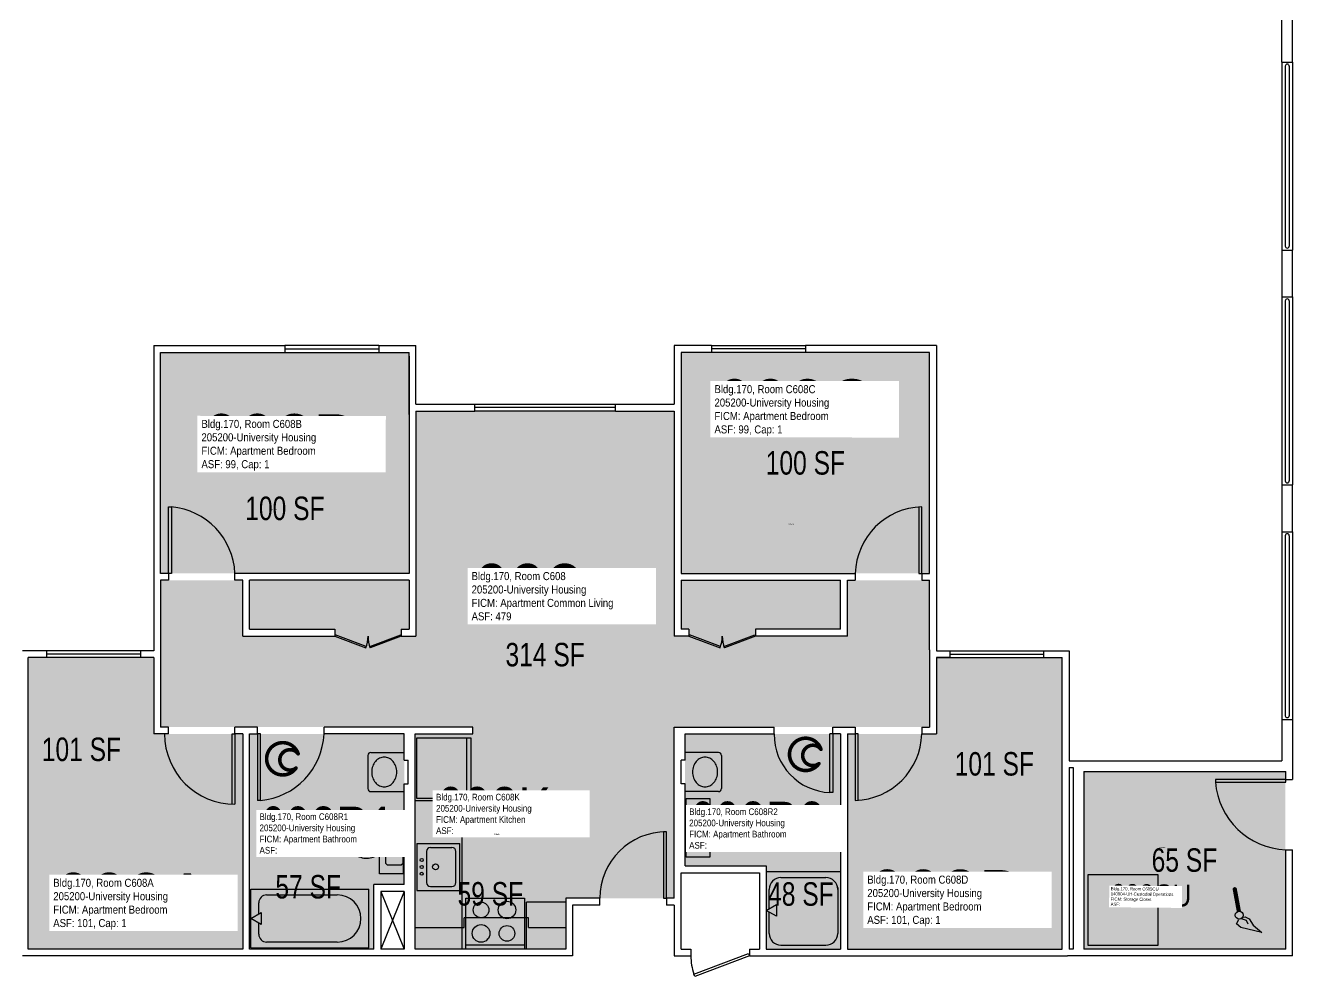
# Model space of a CAD drawing. Header units: inches. Extents: x -88 to 3171, y -86 to 1653.
# Drawn here: x 2012 to 2660, y 316 to 802 of the extents above; entities that cross this region are included whole.
import ezdxf
from ezdxf.enums import TextEntityAlignment as Align

# ---------------------------------------------------------------- set-up
doc = ezdxf.new("R2010")
doc.units = ezdxf.units.IN
doc.header["$LTSCALE"] = 10
doc.header["$MEASUREMENT"] = 0
doc.layers.get('0').update_dxf_attribs({"linetype": 'CONTINUOUS'})
for name, color, linetype in [('A-DOOR', 2, 'CONTINUOUS'), ('A-FLOR', 3, 'CONTINUOUS'), ('A-GLAZ', 1, 'CONTINUOUS'), ('A-IDEN-ICON', 4, 'CONTINUOUS'), ('A-IDEN-RNUM', 7, 'CONTINUOUS'), ('A-IDEN-SNUM', 4, 'CONTINUOUS'), ('A-IDEN-VNUM', 4, 'CONTINUOUS'), ('A-WALL', 5, 'CONTINUOUS'), ('AREA-TEXT', 3, 'CONTINUOUS'), ('Rooms-Category-Color', 7, 'CONTINUOUS'), ('Rooms-College-Color', 7, 'CONTINUOUS'), ('Rooms-Department-Color', 7, 'CONTINUOUS'), ('Rooms-Division-Color', 7, 'CONTINUOUS'), ('Rooms-Information', 7, 'CONTINUOUS')]:
    doc.layers.add(name, color=color, linetype=linetype)
doc.styles.add('CP_AREA', font='arial.ttf', dxfattribs={"height": 15})
doc.styles.add('CP_ROOMSNUMBER', font='arial.ttf', dxfattribs={"height": 1})
doc.styles.add('CP_ROOMVNUMBER', font='arial.ttf', dxfattribs={"width": 0.85, "height": 0.075})

# ---------------------------------------------------------------- blocks, each defined once
blk = doc.blocks.new('CPCUST')
at = {"color": 0, "linetype": 'ByBlock'}
for p, q in [((0.0262, -0.0408), (0.0446, -0.0406)), ((0.0297, -0.0341), (0.0376, -0.0302)), ((0.0376, -0.0302), (0.0533, -0.0324)), ((0.0446, -0.0406), (0.0543, -0.0505)), ((0.0533, -0.0324), (0.0745, -0.0479)), ((0.0171, -0.0639), (0.02, -0.0466)), ((0.0358, -0.0705), (0.0171, -0.0639)), ((0.1117, -0.0625), (0.0358, -0.0705)), ((0.0745, -0.0479), (0.1117, -0.0625))]:
    blk.add_line(p, q, dxfattribs=at)
at = {"color": 0, "linetype": 'ByBlock', "const_width": 0.0075}
blk.add_lwpolyline([(-0.0332, 0.0481, 1), (-0.0268, 0.0519, 1)], format="xyb", close=True, dxfattribs=at)
at = {"color": 0, "linetype": 'ByBlock', "const_width": 0.015}
blk.add_lwpolyline([(-0.03, 0.05), (0.01, -0.0193)], dxfattribs=at)
at = {"color": 0, "linetype": 'ByBlock'}
blk.add_circle((0.0158, -0.0313), 0.0141, dxfattribs=at)
blk = doc.blocks.new('CPBATH')
at = {"color": 0, "linetype": 'ByBlock', "const_width": 0.0127}
for points in [[(0.0571, 0.0168, 0.861492), (-0.0551, 0, 1)], [(-0.0551, 0, 0.726902), (0.0487, -0.0337, 1)], [(0.0571, 0.0168, 0.729002), (-0.0084, -0.0042, 1)], [(-0.0084, -0.0042, 0.609468), (0.0487, -0.0337, 1)]]:
    blk.add_lwpolyline(points, format="xyb", dxfattribs=at)
at = {"color": 0, "linetype": 'ByBlock', "const_width": 0.00637}
for points in [[(0.0544, 0.0152, 1), (0.0599, 0.0184, 1)], [(0.0459, -0.0353, 1), (0.0515, -0.0321, 1)]]:
    blk.add_lwpolyline(points, format="xyb", close=True, dxfattribs=at)

msp = doc.modelspace()

# ---------------------------------------------------------------- hatches: boundary and pattern name
at = {"layer": 'Rooms-Category-Color', "true_color": 0x728ef3}
for points in [[(2208.2, 521.77), (2081.2, 521.77), (2081.2, 634.77), (2208.2, 634.77)], [(2347.2, 521.77), (2474.2, 521.77), (2474.2, 634.77), (2347.2, 634.77)], [(2474.2, 518.27), (2474.2, 443.27), (2343.7, 443.27), (2343.7, 355.77), (2288.2, 355.77), (2288.2, 439.77), (2240.68, 439.77), (2240.68, 443.27), (2081.2, 443.27), (2081.2, 518.27), (2123.2, 518.27), (2123.2, 489.77), (2170.2, 489.77), (2170.2, 493.27), (2126.7, 493.27), (2126.7, 518.27), (2208.2, 518.27), (2208.2, 493.27), (2204.2, 493.27), (2204.2, 489.77), (2211.7, 489.77), (2211.7, 604.77), (2343.7, 604.77), (2343.7, 489.77), (2351.2, 489.77), (2351.2, 493.27), (2347.2, 493.27), (2347.2, 518.27), (2428.7, 518.27), (2428.7, 493.27), (2385.2, 493.27), (2385.2, 489.77), (2432.2, 489.77), (2432.2, 518.27)], [(2123.2, 329.77), (2013.45, 329.77), (2013.45, 478.77), (2077.7, 478.77), (2077.7, 439.77), (2123.2, 439.77)], [(2477.7, 478.77), (2541.95, 478.77), (2541.95, 329.77), (2432.2, 329.77), (2432.2, 439.77), (2477.7, 439.77)], [(2126.7, 439.77), (2205.7, 439.77), (2205.7, 362.77), (2190.2, 362.77), (2190.2, 329.77), (2126.7, 329.77), (2126.7, 439.77)], [(2211.2, 439.77), (2288.2, 439.77), (2288.2, 329.77), (2211.2, 329.77)], [(2428.7, 439.77), (2349.2, 439.77), (2349.2, 372.27), (2390.7, 372.27), (2390.7, 329.77), (2428.7, 329.77)], [(2552.76, 329.9), (2552.76, 420.65), (2656.01, 420.65), (2656.01, 329.9)]]:
    msp.add_hatch(color=171, dxfattribs=at).paths.add_polyline_path(points)
at = {"layer": 'Rooms-College-Color', "true_color": 0xadadad}
for points in [[(2208.2, 521.77), (2081.2, 521.77), (2081.2, 634.77), (2208.2, 634.77)], [(2347.2, 521.77), (2474.2, 521.77), (2474.2, 634.77), (2347.2, 634.77)], [(2474.2, 518.27), (2474.2, 443.27), (2343.7, 443.27), (2343.7, 355.77), (2288.2, 355.77), (2288.2, 439.77), (2240.68, 439.77), (2240.68, 443.27), (2081.2, 443.27), (2081.2, 518.27), (2123.2, 518.27), (2123.2, 489.77), (2170.2, 489.77), (2170.2, 493.27), (2126.7, 493.27), (2126.7, 518.27), (2208.2, 518.27), (2208.2, 493.27), (2204.2, 493.27), (2204.2, 489.77), (2211.7, 489.77), (2211.7, 604.77), (2343.7, 604.77), (2343.7, 489.77), (2351.2, 489.77), (2351.2, 493.27), (2347.2, 493.27), (2347.2, 518.27), (2428.7, 518.27), (2428.7, 493.27), (2385.2, 493.27), (2385.2, 489.77), (2432.2, 489.77), (2432.2, 518.27)], [(2123.2, 329.77), (2013.45, 329.77), (2013.45, 478.77), (2077.7, 478.77), (2077.7, 439.77), (2123.2, 439.77)], [(2477.7, 478.77), (2541.95, 478.77), (2541.95, 329.77), (2432.2, 329.77), (2432.2, 439.77), (2477.7, 439.77)], [(2126.7, 439.77), (2205.7, 439.77), (2205.7, 362.77), (2190.2, 362.77), (2190.2, 329.77), (2126.7, 329.77), (2126.7, 439.77)], [(2211.2, 439.77), (2288.2, 439.77), (2288.2, 329.77), (2211.2, 329.77)], [(2428.7, 439.77), (2349.2, 439.77), (2349.2, 372.27), (2390.7, 372.27), (2390.7, 329.77), (2428.7, 329.77)], [(2552.76, 329.9), (2552.76, 420.65), (2656.01, 420.65), (2656.01, 329.9)]]:
    msp.add_hatch(color=253, dxfattribs=at).paths.add_polyline_path(points)
at = {"layer": 'Rooms-Department-Color', "true_color": 0x604aed}
for points in [[(2208.2, 521.77), (2081.2, 521.77), (2081.2, 634.77), (2208.2, 634.77)], [(2347.2, 521.77), (2474.2, 521.77), (2474.2, 634.77), (2347.2, 634.77)], [(2474.2, 518.27), (2474.2, 443.27), (2343.7, 443.27), (2343.7, 355.77), (2288.2, 355.77), (2288.2, 439.77), (2240.68, 439.77), (2240.68, 443.27), (2081.2, 443.27), (2081.2, 518.27), (2123.2, 518.27), (2123.2, 489.77), (2170.2, 489.77), (2170.2, 493.27), (2126.7, 493.27), (2126.7, 518.27), (2208.2, 518.27), (2208.2, 493.27), (2204.2, 493.27), (2204.2, 489.77), (2211.7, 489.77), (2211.7, 604.77), (2343.7, 604.77), (2343.7, 489.77), (2351.2, 489.77), (2351.2, 493.27), (2347.2, 493.27), (2347.2, 518.27), (2428.7, 518.27), (2428.7, 493.27), (2385.2, 493.27), (2385.2, 489.77), (2432.2, 489.77), (2432.2, 518.27)], [(2123.2, 329.77), (2013.45, 329.77), (2013.45, 478.77), (2077.7, 478.77), (2077.7, 439.77), (2123.2, 439.77)], [(2477.7, 478.77), (2541.95, 478.77), (2541.95, 329.77), (2432.2, 329.77), (2432.2, 439.77), (2477.7, 439.77)], [(2126.7, 439.77), (2205.7, 439.77), (2205.7, 362.77), (2190.2, 362.77), (2190.2, 329.77), (2126.7, 329.77), (2126.7, 439.77)], [(2211.2, 439.77), (2288.2, 439.77), (2288.2, 329.77), (2211.2, 329.77)], [(2428.7, 439.77), (2349.2, 439.77), (2349.2, 372.27), (2390.7, 372.27), (2390.7, 329.77), (2428.7, 329.77)], [(2552.76, 329.9), (2552.76, 420.65), (2656.01, 420.65), (2656.01, 329.9)]]:
    msp.add_hatch(color=173, dxfattribs=at).paths.add_polyline_path(points)
at = {"layer": 'Rooms-Division-Color', "true_color": 0x604aed}
for points in [[(2208.2, 521.77), (2081.2, 521.77), (2081.2, 634.77), (2208.2, 634.77)], [(2347.2, 521.77), (2474.2, 521.77), (2474.2, 634.77), (2347.2, 634.77)], [(2474.2, 518.27), (2474.2, 443.27), (2343.7, 443.27), (2343.7, 355.77), (2288.2, 355.77), (2288.2, 439.77), (2240.68, 439.77), (2240.68, 443.27), (2081.2, 443.27), (2081.2, 518.27), (2123.2, 518.27), (2123.2, 489.77), (2170.2, 489.77), (2170.2, 493.27), (2126.7, 493.27), (2126.7, 518.27), (2208.2, 518.27), (2208.2, 493.27), (2204.2, 493.27), (2204.2, 489.77), (2211.7, 489.77), (2211.7, 604.77), (2343.7, 604.77), (2343.7, 489.77), (2351.2, 489.77), (2351.2, 493.27), (2347.2, 493.27), (2347.2, 518.27), (2428.7, 518.27), (2428.7, 493.27), (2385.2, 493.27), (2385.2, 489.77), (2432.2, 489.77), (2432.2, 518.27)], [(2123.2, 329.77), (2013.45, 329.77), (2013.45, 478.77), (2077.7, 478.77), (2077.7, 439.77), (2123.2, 439.77)], [(2477.7, 478.77), (2541.95, 478.77), (2541.95, 329.77), (2432.2, 329.77), (2432.2, 439.77), (2477.7, 439.77)], [(2126.7, 439.77), (2205.7, 439.77), (2205.7, 362.77), (2190.2, 362.77), (2190.2, 329.77), (2126.7, 329.77), (2126.7, 439.77)], [(2211.2, 439.77), (2288.2, 439.77), (2288.2, 329.77), (2211.2, 329.77)], [(2428.7, 439.77), (2349.2, 439.77), (2349.2, 372.27), (2390.7, 372.27), (2390.7, 329.77), (2428.7, 329.77)], [(2552.76, 329.9), (2552.76, 420.65), (2656.01, 420.65), (2656.01, 329.9)]]:
    msp.add_hatch(color=173, dxfattribs=at).paths.add_polyline_path(points)

# ---------------------------------------------------------------- linework, layer by layer
for p, q in [((2212.2, 437.77, 0.01), (2239.7, 437.77, 0.01)), ((2212.2, 406.77, 0.01), (2212.2, 437.77, 0.01)), ((2237.45, 437.77, 0.01), (2237.45, 406.77, 0.01)), ((2239.7, 437.77, 0.01), (2239.7, 406.77, 0.01)), ((2187.08, 428.77, 0.01), (2187.08, 411.77, 0.01)), ((2188.58, 430.27, 0.01), (2205.71, 430.27, 0.01)), ((2366.32, 430.27, 0.01), (2349.2, 430.27, 0.01)), ((2367.82, 428.77, 0.01), (2367.82, 411.77, 0.01)), ((2188.58, 410.27, 0.01), (2205.71, 410.27, 0.01)), ((2366.32, 410.27, 0.01), (2349.2, 410.27, 0.01)), ((2211.2, 405.77, 0.01), (2235.2, 405.77, 0.01)), ((2239.7, 406.77, 0.01), (2212.2, 406.77, 0.01)), ((2235.2, 405.77, 0.01), (2235.2, 329.77, 0.01)), ((2349.82, 406.69, 0.01), (2361.82, 406.69, 0.01)), ((2349.82, 376.69, 0.01), (2349.82, 406.69, 0.01)), ((2349.94, 401.39, 0.01), (2350.7, 402.15, 0.01)), ((2350.99, 402.27, 0.01), (2357.82, 402.27, 0.01)), ((2357.82, 402.27, 0.01), (2358.7, 401.39, 0.01)), ((2361.82, 406.69, 0.01), (2361.82, 376.69, 0.01)), ((2193.07, 398.19, 0.01), (2205.07, 398.19, 0.01)), ((2193.07, 368.19, 0.01), (2193.07, 398.19, 0.01)), ((2205.07, 398.19, 0.01), (2205.07, 368.19, 0.01)), ((2349.82, 382.27, 0.01), (2349.82, 401.1, 0.01)), ((2358.8, 397.72, 0.01), (2357.84, 394.33, 0.01)), ((2358.82, 401.1, 0.01), (2358.82, 397.83, 0.01)), ((2196.07, 392.6, 0.01), (2196.07, 389.27, 0.01)), ((2196.07, 389.27, 0.01), (2197.05, 385.83, 0.01)), ((2197.07, 393.77, 0.01), (2196.19, 392.89, 0.01)), ((2204.07, 393.77, 0.01), (2197.07, 393.77, 0.01)), ((2204.95, 392.89, 0.01), (2204.07, 393.77, 0.01)), ((2205.07, 373.77, 0.01), (2205.07, 392.6, 0.01)), ((2357.82, 394.21, 0.01), (2357.82, 389.33, 0.01)), ((2357.84, 389.22, 0.01), (2358.8, 385.83, 0.01)), ((2197.07, 385.71, 0.01), (2197.07, 380.83, 0.01)), ((2212.1, 383.73, 0.01), (2212.1, 359.73, 0.01)), ((2212.1, 383.73, 0.01), (2234.1, 383.73, 0.01)), ((2234.1, 359.73, 0.01), (2234.1, 383.73, 0.01)), ((2350.7, 381.39, 0.01), (2349.82, 382.27, 0.01)), ((2358.82, 382.27, 0.01), (2357.94, 381.39, 0.01)), ((2358.82, 385.71, 0.01), (2358.82, 382.27, 0.01)), ((2197.05, 380.72, 0.01), (2196.07, 377.27, 0.01)), ((2196.07, 377.27, 0.01), (2196.07, 373.77, 0.01)), ((2217.1, 379.73, 0.01), (2217.1, 363.73, 0.01)), ((2219.1, 381.73, 0.01), (2230.1, 381.73, 0.01)), ((2232.1, 363.73, 0.01), (2232.1, 379.73, 0.01)), ((2361.82, 376.69, 0.01), (2349.82, 376.69, 0.01)), ((2357.65, 381.27, 0.01), (2350.99, 381.27, 0.01)), ((2196.07, 373.77, 0.01), (2196.95, 372.89, 0.01)), ((2197.24, 372.77, 0.01), (2203.9, 372.77, 0.01)), ((2204.19, 372.89, 0.01), (2205.07, 373.77, 0.01)), ((2428.7, 369.27, 0.01), (2390.7, 369.27, 0.01)), ((2205.07, 368.19, 0.01), (2193.07, 368.19, 0.01)), ((2398.2, 366.3, 0.01), (2421.2, 366.3, 0.01)), ((2590.95, 367.77, 0), (2554.95, 367.77, 0)), ((2554.95, 367.77, 0), (2554.95, 331.77, 0)), ((2590.95, 331.77, 0), (2590.95, 367.77, 0)), ((2127.32, 360.4, 0.01), (2187.57, 360.4, 0.01)), ((2127.32, 330.4, 0.01), (2127.32, 360.4, 0.01)), ((2135.35, 357.45, 0.01), (2171.5, 357.45, 0.01)), ((2187.57, 330.4, 0.01), (2187.57, 360.4, 0.01)), ((2212.1, 359.73, 0.01), (2234.1, 359.73, 0.01)), ((2219.1, 361.73, 0.01), (2230.1, 361.73, 0.01)), ((2392.2, 350.42, 0.01), (2392.2, 360.3, 0.01)), ((2427.2, 361.3, 0.01), (2427.2, 337.8, 0.01)), ((2131.34, 347.72, 0.01), (2131.34, 353.43, 0.01)), ((2237.2, 355.77, 0.01), (2267.2, 355.77, 0.01)), ((2237.2, 329.77, 0.01), (2237.2, 355.77, 0.01)), ((2267.2, 355.77, 0.01), (2267.2, 329.77, 0.01)), ((2268.2, 329.77, 0.01), (2268.2, 353.77, 0.01)), ((2288.2, 353.77, 0.01), (2268.2, 353.77, 0.01)), ((2390.7, 349.55, 0.01), (2395.89, 352.55, 0.01)), ((2395.89, 352.55, 0.01), (2395.89, 346.55, 0.01)), ((2127.32, 345.4, 0.01), (2132.52, 348.4, 0.01)), ((2132.52, 342.4, 0.01), (2127.32, 345.4, 0.01)), ((2132.52, 348.4, 0.01), (2132.52, 342.4, 0.01)), ((2236.26, 340.84, 0.01), (2236.26, 345.77, 0.01)), ((2269.2, 345.77, 0.01), (2236.26, 345.77, 0.01)), ((2269.2, 340.84, 0.01), (2269.2, 345.77, 0.01)), ((2395.89, 346.55, 0.01), (2390.7, 349.55, 0.01)), ((2392.2, 337.8, 0.01), (2392.2, 348.69, 0.01)), ((2131.34, 337.36, 0.01), (2131.34, 343.08, 0.01)), ((2211.2, 340.84, 0.01), (2236.26, 340.84, 0.01)), ((2269.2, 340.84, 0.01), (2288.2, 340.84, 0.01)), ((2127.32, 330.4, 0.01), (2187.57, 330.4, 0.01)), ((2171.5, 333.35, 0.01), (2135.35, 333.35, 0.01)), ((2267.2, 331.85, 0.01), (2237.2, 331.85, 0.01)), ((2398.2, 331.8, 0.01), (2421.2, 331.8, 0.01)), ((2554.95, 331.77, 0), (2590.95, 331.77, 0))]:
    msp.add_line(p, q)
for centre, radius in [((2214.6, 375.27, 0.01), 0.791), ((2214.6, 371.77, 0.01), 0.791), ((2221.72, 371.77, 0.01), 1.5), ((2214.6, 368.27, 0.01), 0.791), ((2244.97, 349.77, 0.01), 4), ((2258.2, 349.77, 0.01), 4.5), ((2244.97, 337.78, 0.01), 4.5), ((2258.2, 337.78, 0.01), 4)]:
    msp.add_circle(centre, radius)
for centre, radius, start, end in [((2188.58, 428.77, 0.01), 1.5, 90, 180), ((2195.48, 422.45, 0.01), 5.42, 90, 116.19159), ((2195.48, 422.45, 0.01), 5.42, 63.80841, 90), ((2359.42, 422.45, 0.01), 5.42, 90, 116.19159), ((2359.42, 422.45, 0.01), 5.42, 63.80841, 90), ((2366.32, 428.77, 0.01), 1.5, 360, 90), ((2198.08, 420.27, 0.01), 9, 160.77064, 180), ((2196.81, 420.72, 0.01), 7.65, 139.89909, 160.77064), ((2196, 421.4, 0.01), 6.59, 116.19159, 139.89909), ((2194.96, 421.4, 0.01), 6.59, 40.10091, 63.80841), ((2194.15, 420.72, 0.01), 7.65, 19.22936, 40.10091), ((2192.88, 420.27, 0.01), 9, 360, 19.22936), ((2362.02, 420.27, 0.01), 9, 160.77064, 180), ((2360.75, 420.72, 0.01), 7.65, 139.89909, 160.77064), ((2359.94, 421.4, 0.01), 6.59, 116.19159, 139.89909), ((2358.9, 421.4, 0.01), 6.59, 40.10091, 63.80841), ((2358.09, 420.72, 0.01), 7.65, 19.22936, 40.10091), ((2356.82, 420.27, 0.01), 9, 360, 19.22936), ((2198.08, 420.27, 0.01), 9, 180, 199.22936), ((2196.81, 419.83, 0.01), 7.65, 199.22936, 220.10091), ((2196, 419.15, 0.01), 6.59, 220.10091, 243.80841), ((2194.96, 419.15, 0.01), 6.59, 296.19159, 319.89909), ((2194.15, 419.83, 0.01), 7.65, 319.89909, 340.77064), ((2192.88, 420.27, 0.01), 9, 340.77064, 360), ((2362.02, 420.27, 0.01), 9, 180, 199.22936), ((2360.75, 419.83, 0.01), 7.65, 199.22936, 220.10091), ((2359.94, 419.15, 0.01), 6.59, 220.10091, 243.80841), ((2358.9, 419.15, 0.01), 6.59, 296.19159, 319.89909), ((2358.09, 419.83, 0.01), 7.65, 319.89909, 340.77064), ((2356.82, 420.27, 0.01), 9, 340.77064, 360), ((2188.58, 411.77, 0.01), 1.5, 180, 270), ((2195.48, 418.09, 0.01), 5.42, 243.80841, 270), ((2195.48, 418.09, 0.01), 5.42, 270, 296.19159), ((2359.42, 418.09, 0.01), 5.42, 243.80841, 270), ((2359.42, 418.09, 0.01), 5.42, 270, 296.19159), ((2366.32, 411.77, 0.01), 1.5, 270, 360), ((2350.99, 401.85, 0.01), 0.418, 90, 135), ((2350.24, 401.1, 0.01), 0.418, 135, 180), ((2358.4, 401.1, 0.01), 0.418, 360, 45), ((2366.93, 391.12, 0.01), 7.26, 129.47246, 153.29881), ((2367.77, 390.09, 0.01), 8.59, 108.83538, 129.47246), ((2368.32, 388.48, 0.01), 10.29, 90, 108.83538), ((2368.32, 388.48, 0.01), 10.29, 71.16462, 90), ((2368.87, 390.09, 0.01), 8.59, 50.52754, 71.16462), ((2369.71, 391.12, 0.01), 7.26, 26.70119, 50.52754), ((2186.02, 381.59, 0.01), 8.59, 108.83538, 129.47246), ((2186.57, 379.98, 0.01), 10.29, 90, 108.83538), ((2186.57, 379.98, 0.01), 10.29, 71.16462, 90), ((2187.12, 381.59, 0.01), 8.59, 50.52754, 71.16462), ((2196.49, 392.6, 0.01), 0.418, 135, 180), ((2204.65, 392.6, 0.01), 0.418, 360, 45), ((2358.24, 394.21, 0.01), 0.418, 164.0546, 180), ((2358.24, 389.33, 0.01), 0.418, 180, 195.9454), ((2365.62, 391.77, 0.01), 5.8, 153.29881, 180), ((2365.62, 391.77, 0.01), 5.8, 180, 206.70119), ((2366.93, 392.43, 0.01), 7.26, 206.70119, 230.52754), ((2369.71, 392.43, 0.01), 7.26, 309.47246, 333.29881), ((2371.02, 391.77, 0.01), 5.8, 360, 26.70119), ((2371.02, 391.77, 0.01), 5.8, 333.29881, 360), ((2183.87, 383.27, 0.01), 5.8, 153.29881, 180), ((2183.87, 383.27, 0.01), 5.8, 180, 206.70119), ((2185.18, 382.62, 0.01), 7.26, 129.47246, 153.29881), ((2187.96, 382.62, 0.01), 7.26, 26.70119, 50.52754), ((2189.27, 383.27, 0.01), 5.8, 360, 26.70119), ((2189.27, 383.27, 0.01), 5.8, 333.29881, 360), ((2196.65, 385.71, 0.01), 0.418, 360, 15.9454), ((2358.4, 385.71, 0.01), 0.418, 360, 15.9454), ((2367.77, 393.45, 0.01), 8.59, 230.52754, 251.16462), ((2368.32, 395.06, 0.01), 10.29, 251.16462, 270), ((2368.84, 392.63, 0.01), 7.87, 266.22456, 288.83538), ((2368.34, 394.1, 0.01), 9.43, 288.83538, 309.47246), ((2185.18, 383.93, 0.01), 7.26, 206.70119, 230.52754), ((2186.55, 385.6, 0.01), 9.43, 230.52754, 251.16462), ((2186.05, 384.13, 0.01), 7.87, 251.16462, 273.77544), ((2186.57, 386.56, 0.01), 10.29, 270, 288.83538), ((2187.12, 384.95, 0.01), 8.59, 288.83538, 309.47246), ((2187.96, 383.93, 0.01), 7.26, 309.47246, 333.29881), ((2196.65, 380.83, 0.01), 0.418, 344.0546, 360), ((2219.1, 379.73, 0.01), 2, 90, 180), ((2230.1, 379.73, 0.01), 2, 360, 90), ((2350.99, 381.69, 0.01), 0.418, 225, 270), ((2357.65, 381.69, 0.01), 0.418, 270, 315), ((2197.24, 373.19, 0.01), 0.418, 225, 270), ((2203.9, 373.19, 0.01), 0.418, 270, 315), ((2219.1, 363.73, 0.01), 2, 180, 270), ((2230.1, 363.73, 0.01), 2, 270, 360), ((2398.2, 360.3, 0.01), 6, 90, 180), ((2421.2, 360.3, 0.01), 6, 360, 90), ((2135.35, 353.43, 0.01), 4.02, 90, 180), ((2171.5, 345.4, 0.01), 12.05, 270, 90), ((2135.35, 337.36, 0.01), 4.02, 180, 270), ((2398.2, 337.8, 0.01), 6, 180, 270), ((2421.2, 337.8, 0.01), 6, 270, 360)]:
    msp.add_arc(centre, radius, start, end)
at = {"layer": 'A-DOOR'}
for p, q in [((2085.2, 555.77, 0.01), (2086.7, 555.77, 0.01)), ((2085.2, 521.77, 0.01), (2085.2, 555.77, 0.01)), ((2086.7, 555.77, 0.01), (2086.7, 521.77, 0.01)), ((2468.7, 555.77, 0.01), (2468.7, 521.77, 0.01)), ((2470.2, 521.77, 0.01), (2470.2, 555.77, 0.01)), ((2086.7, 521.77, 0.01), (2085.2, 521.77, 0.01)), ((2468.7, 521.77, 0.01), (2470.2, 521.77, 0.01)), ((2170.45, 490.43, 0.01), (2170.2, 489.77, 0.01)), ((2170.2, 489.77, 0.01), (2186.07, 483.69, 0.01)), ((2186.32, 484.35, 0.01), (2170.45, 490.43, 0.01)), ((2188.07, 484.35, 0.01), (2203.94, 490.43, 0.01)), ((2204.2, 489.77, 0.01), (2188.32, 483.69, 0.01)), ((2203.94, 490.43, 0.01), (2204.2, 489.77, 0.01)), ((2351.45, 490.43, 0.01), (2351.2, 489.77, 0.01)), ((2351.2, 489.77, 0.01), (2367.07, 483.69, 0.01)), ((2367.32, 484.35, 0.01), (2351.45, 490.43, 0.01)), ((2369.07, 484.35, 0.01), (2384.94, 490.43, 0.01)), ((2385.2, 489.77, 0.01), (2369.32, 483.69, 0.01)), ((2384.94, 490.43, 0.01), (2385.2, 489.77, 0.01)), ((2186.07, 483.69, 0.01), (2186.32, 484.35, 0.01)), ((2188.32, 483.69, 0.01), (2188.07, 484.35, 0.01)), ((2367.07, 483.69, 0.01), (2367.32, 484.35, 0.01)), ((2369.32, 483.69, 0.01), (2369.07, 484.35, 0.01)), ((2117.7, 403.77, 0.01), (2117.7, 439.77, 0.01)), ((2117.7, 439.77, 0.01), (2119.2, 439.77, 0.01)), ((2119.2, 439.77, 0.01), (2119.2, 403.77, 0.01)), ((2132.2, 439.77, 0.01), (2130.7, 439.77, 0.01)), ((2130.7, 439.77, 0.01), (2130.7, 405.77, 0.01)), ((2132.2, 405.77, 0.01), (2132.2, 439.77, 0.01)), ((2424.7, 439.77, 0.01), (2423.2, 439.77, 0.01)), ((2423.2, 409.77, 0.01), (2423.2, 439.77, 0.01)), ((2424.7, 439.77, 0.01), (2424.7, 409.77, 0.01)), ((2437.7, 439.77, 0.01), (2436.2, 439.77, 0.01)), ((2436.2, 439.77, 0.01), (2436.2, 405.77, 0.01)), ((2437.7, 405.77, 0.01), (2437.7, 439.77, 0.01)), ((2620.2, 416.52, 0.08), (2620.2, 415.11, 0.08)), ((2656.2, 416.52, 0.08), (2620.2, 416.52, 0.08)), ((2620.2, 415.11, 0.08), (2656.2, 415.11, 0.08)), ((2656.2, 415.11, 0.08), (2656.2, 416.52, 0.08)), ((2424.7, 409.77, 0.01), (2423.2, 409.77, 0.01)), ((2132.2, 405.77, 0.01), (2130.7, 405.77, 0.01)), ((2338.2, 389.77, 0.01), (2338.2, 355.77, 0.01)), ((2339.7, 389.77, 0.01), (2338.2, 389.77, 0.01)), ((2339.7, 355.77, 0.01), (2339.7, 389.77, 0.01)), ((2338.2, 355.77, 0.01), (2339.7, 355.77, 0.01)), ((2353.63, 317, 0.01), (2381.7, 327.59, 0.01)), ((2382.2, 326.27, 0.01), (2354.13, 315.68, 0.01)), ((2381.7, 327.59, 0.01), (2382.2, 326.27, 0.01)), ((2354.13, 315.68, 0.01), (2353.63, 317, 0.01))]:
    msp.add_line(p, q, dxfattribs=at)
for centre, radius, start, end in [((2083.56, 520.24, 0.01), 35.67, 2.4645, 84.95117), ((2471.16, 520.81, 0.01), 34.97, 91.57576, 178.42424), ((2170.2, 489.77, 0.01), 17, 339.02254, 360), ((2204.2, 489.77, 0.01), 17, 180, 200.97746), ((2351.2, 489.77, 0.01), 17, 339.02254, 360), ((2385.2, 489.77, 0.01), 17, 180, 200.97746), ((2119.2, 439.77, 0.01), 36, 180, 270), ((2129.09, 441.27, 0.01), 35.64, 274.99827, 357.58607), ((2424.47, 439.52, 0.01), 29.77, 179.51034, 267.55206), ((2435.23, 440.73, 0.01), 34.97, 271.57576, 358.42424), ((2657.67, 418.09, 0.08), 37.6, 184.55194, 267.74769), ((2339.7, 355.77, 0.01), 34, 90, 180), ((2379.39, 325.9, 0.01), 27.2, 179.22408, 199.05218)]:
    msp.add_arc(centre, radius, start, end, dxfattribs=at)
at = {"layer": 'A-FLOR'}
for p, q in [((2655.95, 781.06, 0.04), (2655.95, 689.06, 0.04)), ((2657.95, 781.06, 0.04), (2657.95, 689.06, 0.04)), ((2655.95, 661.06, 0.04), (2655.95, 569.06, 0.04)), ((2657.95, 661.06, 0.04), (2657.95, 569.06, 0.04)), ((2655.95, 541.06, 0.04), (2655.95, 449.06, 0.04)), ((2657.95, 541.06, 0.04), (2657.95, 449.06, 0.04)), ((2205.7, 359.27, 0.01), (2193.7, 329.77, 0.01)), ((2193.7, 359.27, 0.01), (2205.7, 329.77, 0.01))]:
    msp.add_line(p, q, dxfattribs=at)
for centre, start, end in [((2656.95, 781.06, 0.04), 0, 180), ((2656.95, 689.06, 0.04), 180, 0), ((2656.95, 661.06, 0.04), 0, 180), ((2656.95, 569.06, 0.04), 180, 0), ((2656.95, 541.06, 0.04), 0, 180), ((2656.95, 449.06, 0.04), 180, 0)]:
    msp.add_arc(centre, 1, start, end, dxfattribs=at)
at = {"layer": 'A-GLAZ'}
for p, q in [((2192.7, 638.27, 0.01), (2144.7, 638.27, 0.01)), ((2144.7, 636.52, 0.01), (2192.7, 636.52, 0.01)), ((2144.7, 634.77, 0.01), (2192.7, 634.77, 0.01)), ((2362.7, 638.27, 0.01), (2410.7, 638.27, 0.01)), ((2410.7, 636.52, 0.01), (2362.7, 636.52, 0.01)), ((2410.7, 634.77, 0.01), (2362.7, 634.77, 0.01)), ((2241.7, 608.27, 0.01), (2313.7, 608.27, 0.01)), ((2313.7, 606.52, 0.01), (2241.7, 606.52, 0.01)), ((2313.7, 604.77, 0.01), (2241.7, 604.77, 0.01)), ((2070.95, 482.27, 0.01), (2022.95, 482.27, 0.01)), ((2070.95, 480.52, 0.01), (2022.95, 480.52, 0.01)), ((2484.45, 482.27, 0.01), (2532.45, 482.27, 0.01)), ((2484.45, 480.52, 0.01), (2532.45, 480.52, 0.01)), ((2070.95, 478.77, 0.01), (2022.95, 478.77, 0.01)), ((2484.45, 478.77, 0.01), (2532.45, 478.77, 0.01))]:
    msp.add_line(p, q, dxfattribs=at)
at = {"layer": 'A-WALL'}
for p, q in [((2654.2, 783.06, 0.04), (2654.2, 807.06, 0.04)), ((2659.7, 783.06, 0.04), (2659.7, 807.06, 0.04)), ((2654.2, 783.06, 0.04), (2659.7, 783.06, 0.04)), ((2654.2, 783.06, 0.04), (2654.2, 687.06, 0.04)), ((2659.7, 783.06, 0.04), (2659.7, 687.06, 0.04)), ((2654.2, 687.06, 0.04), (2654.2, 663.06, 0.04)), ((2654.2, 687.06, 0.04), (2659.7, 687.06, 0.04)), ((2659.7, 663.06, 0.04), (2659.7, 687.06, 0.04)), ((2654.2, 663.06, 0.04), (2659.7, 663.06, 0.04)), ((2654.2, 663.06, 0.04), (2654.2, 567.06, 0.04)), ((2659.7, 663.06, 0.04), (2659.7, 567.06, 0.04)), ((2077.7, 638.27, 0.01), (2077.7, 482.27, 0.01)), ((2077.7, 638.27, 0.01), (2144.7, 638.27, 0.01)), ((2081.2, 634.77, 0.01), (2144.7, 634.77, 0.01)), ((2081.2, 521.77, 0.01), (2081.2, 634.77, 0.01)), ((2144.7, 638.27, 0.01), (2144.7, 634.77, 0.01)), ((2192.7, 638.27, 0.01), (2192.7, 634.77, 0.01)), ((2192.7, 638.27, 0.01), (2211.7, 638.27, 0.01)), ((2192.7, 634.77, 0.01), (2208.2, 634.77, 0.01)), ((2208.2, 603.02, 0.01), (2208.2, 634.77, 0.01)), ((2211.7, 608.27, 0.01), (2211.7, 638.27, 0.01)), ((2362.7, 638.27, 0.01), (2343.7, 638.27, 0.01)), ((2343.7, 638.27, 0.01), (2343.7, 608.27, 0.01)), ((2362.7, 634.77, 0.01), (2347.2, 634.77, 0.01)), ((2347.2, 634.77, 0.01), (2347.2, 603.02, 0.01)), ((2362.7, 638.27, 0.01), (2362.7, 634.77, 0.01)), ((2477.7, 638.27, 0.01), (2410.7, 638.27, 0.01)), ((2410.7, 638.27, 0.01), (2410.7, 634.77, 0.01)), ((2474.2, 634.77, 0.01), (2410.7, 634.77, 0.01)), ((2474.2, 521.77, 0.01), (2474.2, 634.77, 0.01)), ((2477.7, 638.27, 0.01), (2477.7, 482.27, 0.01)), ((2208.2, 632.77, 0.01), (2208.2, 603.02, 0.01)), ((2208.2, 603.02, 0.01), (2208.2, 521.77, 0.01)), ((2211.7, 608.27, 0.01), (2241.7, 608.27, 0.01)), ((2211.7, 604.77, 0.01), (2241.7, 604.77, 0.01)), ((2211.7, 604.77, 0.01), (2211.7, 489.77, 0.01)), ((2241.7, 604.77, 0.01), (2241.7, 608.27, 0.01)), ((2313.7, 608.27, 0.01), (2343.7, 608.27, 0.01)), ((2313.7, 604.77, 0.01), (2313.7, 608.27, 0.01)), ((2313.7, 604.77, 0.01), (2343.7, 604.77, 0.01)), ((2343.7, 604.77, 0.01), (2343.7, 489.77, 0.01)), ((2347.2, 603.02, 0.01), (2347.2, 521.77, 0.01)), ((2654.2, 567.06, 0.04), (2659.7, 567.06, 0.04)), ((2654.2, 567.06, 0.04), (2654.2, 543.06, 0.04)), ((2659.7, 543.06, 0.04), (2659.7, 567.06, 0.04)), ((2654.2, 543.06, 0.04), (2654.2, 447.06, 0.04)), ((2654.2, 543.06, 0.04), (2659.7, 543.06, 0.04)), ((2659.7, 543.06, 0.04), (2659.7, 447.06, 0.04)), ((2085.2, 521.77, 0.01), (2081.2, 521.77, 0.01)), ((2081.2, 518.27, 0.01), (2081.2, 482.27, 0.01)), ((2085.2, 518.27, 0.01), (2081.2, 518.27, 0.01)), ((2085.2, 521.77, 0.01), (2085.2, 518.27, 0.01)), ((2119.2, 518.27, 0.01), (2119.2, 521.77, 0.01)), ((2208.2, 521.77, 0.01), (2119.2, 521.77, 0.01)), ((2123.2, 518.27, 0.01), (2119.2, 518.27, 0.01)), ((2123.2, 489.77, 0.01), (2123.2, 518.27, 0.01)), ((2126.7, 493.27, 0.01), (2126.7, 518.27, 0.01)), ((2208.2, 518.27, 0.01), (2126.7, 518.27, 0.01)), ((2208.2, 518.27, 0.01), (2208.2, 493.27, 0.01)), ((2347.2, 521.77, 0.01), (2436.2, 521.77, 0.01)), ((2347.2, 518.27, 0.01), (2347.2, 493.27, 0.01)), ((2347.2, 518.27, 0.01), (2428.7, 518.27, 0.01)), ((2428.7, 493.27, 0.01), (2428.7, 518.27, 0.01)), ((2432.2, 518.27, 0.01), (2436.2, 518.27, 0.01)), ((2432.2, 489.77, 0.01), (2432.2, 518.27, 0.01)), ((2436.2, 521.77, 0.01), (2436.2, 518.27, 0.01)), ((2470.2, 521.77, 0.01), (2474.2, 521.77, 0.01)), ((2470.2, 521.77, 0.01), (2470.2, 518.27, 0.01)), ((2470.2, 518.27, 0.01), (2474.2, 518.27, 0.01)), ((2474.2, 482.77, 0.01), (2474.2, 518.27, 0.01)), ((2126.7, 493.27, 0.01), (2170.2, 493.27, 0.01)), ((2170.2, 493.27, 0.01), (2170.2, 489.77, 0.01)), ((2204.2, 493.27, 0.01), (2208.2, 493.27, 0.01)), ((2204.2, 493.27, 0.01), (2204.2, 489.77, 0.01)), ((2351.2, 493.27, 0.01), (2347.2, 493.27, 0.01)), ((2351.2, 493.27, 0.01), (2351.2, 489.77, 0.01)), ((2385.2, 493.27, 0.01), (2385.2, 489.77, 0.01)), ((2428.7, 493.27, 0.01), (2385.2, 493.27, 0.01)), ((2123.2, 489.77, 0.01), (2170.2, 489.77, 0.01)), ((2204.2, 489.77, 0.01), (2211.7, 489.77, 0.01)), ((2351.2, 489.77, 0.01), (2343.7, 489.77, 0.01)), ((2432.2, 489.77, 0.01), (2385.2, 489.77, 0.01)), ((2022.95, 482.27, 0.01), (2010.7, 482.27, 0.01)), ((2022.95, 482.27, 0.01), (2022.95, 478.77, 0.01)), ((2070.95, 482.27, 0.01), (2070.95, 478.77, 0.01)), ((2077.7, 482.27, 0.01), (2070.95, 482.27, 0.01)), ((2081.2, 482.27, 0.01), (2081.2, 443.27, 0.01)), ((2474.2, 482.77, 0.01), (2474.2, 443.27, 0.01)), ((2477.7, 482.27, 0.01), (2484.45, 482.27, 0.01)), ((2484.45, 482.27, 0.01), (2484.45, 478.77, 0.01)), ((2532.45, 482.27, 0.01), (2544.7, 482.27, 0.01)), ((2532.45, 482.27, 0.01), (2532.45, 478.77, 0.01)), ((2544.7, 482.27, 0), (2545.45, 482.27, 0)), ((2545.45, 482.27, 0), (2545.45, 426.02, 0)), ((2013.45, 329.77, 0.01), (2013.45, 478.77, 0.01)), ((2022.95, 478.77, 0.01), (2013.45, 478.77, 0.01)), ((2077.7, 478.77, 0.01), (2070.95, 478.77, 0.01)), ((2077.7, 478.77, 0.01), (2077.7, 439.77, 0.01)), ((2484.45, 478.77, 0.01), (2477.7, 478.77, 0.01)), ((2477.7, 478.77, 0.01), (2484.45, 478.77, 0.01)), ((2477.7, 478.77, 0.01), (2477.7, 439.77, 0.01)), ((2532.45, 478.77, 0.01), (2541.95, 478.77, 0.01)), ((2541.95, 329.77, 0.01), (2541.95, 478.77, 0.01)), ((2654.2, 447.06, 0.04), (2659.7, 447.06, 0.04)), ((2654.2, 447.06, 0.04), (2654.2, 426.02, 0.07)), ((2659.7, 447.06, 0.04), (2659.7, 416.52, 0.15)), ((2085.2, 443.27, 0.01), (2081.2, 443.27, 0.01)), ((2085.2, 439.77, 0.01), (2085.2, 443.27, 0.01)), ((2119.2, 439.77, 0.01), (2119.2, 443.27, 0.01)), ((2119.2, 439.77, 0.01), (2119.2, 443.27, 0.01)), ((2130.7, 443.27, 0.01), (2119.2, 443.27, 0.01)), ((2130.7, 439.77, 0.01), (2130.7, 443.27, 0.01)), ((2164.7, 439.77, 0.01), (2164.7, 443.27, 0.01)), ((2211.2, 443.27, 0.01), (2164.7, 443.27, 0.01)), ((2240.68, 443.27, 0.01), (2211.2, 443.27, 0.01)), ((2240.68, 439.77, 0.01), (2240.68, 443.27, 0.01)), ((2343.7, 443.27, 0.01), (2394.7, 443.27, 0.01)), ((2343.7, 355.77, 0.01), (2343.7, 443.27, 0.01)), ((2394.7, 439.77, 0.01), (2394.7, 443.27, 0.01)), ((2424.7, 443.27, 0.01), (2436.2, 443.27, 0.01)), ((2424.7, 439.77, 0.01), (2424.7, 443.27, 0.01)), ((2424.7, 439.77, 0.01), (2424.7, 443.27, 0.01)), ((2436.2, 443.27, 0.01), (2436.2, 439.77, 0.01)), ((2470.2, 443.27, 0.01), (2470.2, 439.77, 0.01)), ((2470.2, 443.27, 0.01), (2474.2, 443.27, 0.01)), ((2085.2, 439.77, 0.01), (2077.7, 439.77, 0.01)), ((2123.2, 439.77, 0.01), (2119.2, 439.77, 0.01)), ((2123.2, 439.77, 0.01), (2123.2, 329.77, 0.01)), ((2126.7, 439.77, 0.01), (2130.7, 439.77, 0.01)), ((2126.7, 329.77, 0.01), (2126.7, 439.77, 0.01)), ((2205.7, 439.77, 0.01), (2164.7, 439.77, 0.01)), ((2188.07, 439.77, 0.01), (2168.7, 439.77, 0.01)), ((2205.7, 426.27, 0.01), (2205.7, 439.77, 0.01)), ((2211.2, 329.77, 0.01), (2211.2, 439.77, 0.01)), ((2211.2, 439.77, 0.01), (2240.68, 439.77, 0.01)), ((2349.2, 426.27, 0.01), (2349.2, 439.77, 0.01)), ((2349.2, 439.77, 0.01), (2394.7, 439.77, 0.01)), ((2428.7, 439.77, 0.01), (2424.7, 439.77, 0.01)), ((2428.7, 439.77, 0.01), (2428.7, 329.77, 0.01)), ((2432.2, 439.77, 0.01), (2436.2, 439.77, 0.01)), ((2432.2, 439.77, 0.01), (2432.2, 329.77, 0.01)), ((2470.2, 439.77, 0.01), (2477.7, 439.77, 0.01)), ((2205.7, 426.27, 0.01), (2207.71, 426.27, 0.01)), ((2207.71, 414.27, 0.01), (2207.71, 426.27, 0.01)), ((2349.2, 426.27, 0.01), (2347.2, 426.27, 0.01)), ((2347.2, 414.27, 0.01), (2347.2, 426.27, 0.01)), ((2545.45, 426.02, 0.08), (2654.2, 426.02, 0.08)), ((2545.45, 422.52, 0), (2545.45, 329.77, 0)), ((2545.45, 422.52, 0.08), (2547.45, 422.52, 0.08)), ((2547.45, 422.52, 0.08), (2547.45, 329.77, 0)), ((2552.95, 420.52, 0), (2552.95, 329.77, 0)), ((2552.95, 420.52, 0.08), (2656.2, 420.52, 0.08)), ((2656.2, 416.52, 0.08), (2656.2, 420.52, 0.08)), ((2656.2, 416.52, 0.15), (2659.7, 416.52, 0.15)), ((2205.7, 414.27, 0.01), (2207.71, 414.27, 0.01)), ((2205.7, 362.77, 0.01), (2205.7, 414.27, 0.01)), ((2349.2, 414.27, 0.01), (2347.2, 414.27, 0.01)), ((2349.2, 372.27, 0.01), (2349.2, 414.27, 0.01)), ((2656.2, 329.77, 0), (2656.2, 380.52, 0.07)), ((2656.2, 380.52, 0.06), (2659.7, 380.52, 0.06)), ((2659.7, 326.27, 0), (2659.7, 380.52, 0)), ((2349.2, 372.27, 0.01), (2390.7, 372.27, 0.01)), ((2390.7, 372.27, 0.01), (2390.7, 329.77, 0.01)), ((2205.7, 362.77, 0.01), (2190.2, 362.77, 0.01)), ((2190.2, 329.77, 0.01), (2190.2, 362.77, 0.01)), ((2347.2, 329.77, 0.01), (2347.2, 368.77, 0.01)), ((2347.2, 368.77, 0.01), (2387.2, 368.77, 0.01)), ((2387.2, 368.77, 0.01), (2387.2, 329.77, 0.01)), ((2205.7, 359.27, 0.01), (2193.7, 359.27, 0.01)), ((2193.7, 359.27, 0.01), (2193.7, 329.77, 0.01)), ((2205.7, 359.27, 0.01), (2205.7, 329.77, 0.01)), ((2305.7, 355.77, 0.01), (2288.2, 355.77, 0.01)), ((2288.2, 355.77, 0.01), (2288.2, 329.77, 0.01)), ((2305.7, 352.27, 0.01), (2291.7, 352.27, 0.01)), ((2291.7, 352.27, 0.01), (2291.7, 326.27, 0.01)), ((2305.7, 352.27, 0.01), (2305.7, 355.77, 0.01)), ((2339.7, 355.77, 0.01), (2339.7, 352.27, 0.01)), ((2343.7, 355.77, 0.01), (2339.7, 355.77, 0.01)), ((2343.7, 352.27, 0.01), (2339.7, 352.27, 0.01)), ((2343.7, 352.27, 0.01), (2343.7, 326.27, 0.01)), ((2291.7, 326.27, 0.01), (2010.7, 326.27, 0.01)), ((2123.2, 329.77, 0.01), (2013.45, 329.77, 0.01)), ((2190.2, 329.77, 0.01), (2126.7, 329.77, 0.01)), ((2205.7, 329.77, 0.01), (2193.7, 329.77, 0.01)), ((2288.2, 329.77, 0.01), (2211.2, 329.77, 0.01)), ((2343.7, 326.27, 0.01), (2352.2, 326.27, 0.01)), ((2347.2, 329.77, 0.01), (2352.2, 329.77, 0.01)), ((2352.2, 329.77, 0.01), (2352.2, 326.27, 0.01)), ((2382.2, 329.77, 0.01), (2387.2, 329.77, 0.01)), ((2382.2, 329.77, 0.01), (2382.2, 326.27, 0.01)), ((2382.2, 326.27, 0.01), (2544.7, 326.27, 0.01)), ((2390.7, 329.77, 0.01), (2428.7, 329.77, 0.01)), ((2432.2, 329.77, 0.01), (2541.95, 329.77, 0.01)), ((2659.7, 326.27, 0.05), (2544.7, 326.27, 0)), ((2547.45, 329.77, 0.07), (2545.45, 329.77, 0)), ((2656.2, 329.77, 0.05), (2552.95, 329.77, 0.05))]:
    msp.add_line(p, q, dxfattribs=at)

# ---------------------------------------------------------------- block references
at = {"layer": 'A-IDEN-ICON'}
for name, p, xscale, yscale, zscale, rotation in [('CPBATH', (2143.3, 427.02, 0.05), 144.0000000054812, 144.0000000054812, 144.0000000054812, 0.9568004009583855), ('CPBATH', (2410.5, 429.29, 0.05), 144.0000000054812, 144.0000000054812, 144.0000000054812, 0.9568004009583855), ('CPCUST', (2631.79, 352.13, 0.05), 144.000000002569, 144.000000002569, 144.000000002569, 340.4999999933736)]:
    msp.add_blockref(name, p, dxfattribs=dict(at, xscale=xscale, yscale=yscale, zscale=zscale, rotation=rotation))

# ---------------------------------------------------------------- texts
at = {"layer": 'A-IDEN-RNUM', "style": 'CP_ROOMSNUMBER'}
for s, rotation, p in [('0608-B0', 359.98, (2137.96, 554.36, 0.05)), ('0608-C0', 359.97609, (2402.18, 546.89, 0.14)), ('0608-00', 359.98, (2260.16, 480.39, 0.14)), ('0609-CU', 359.52029, (2591.61, 381.5, 0.14)), ('0608-A0', 359.97609, (2062.8, 354.25, 0.05)), ('0608-D0', 359.98, (2487.92, 352.43, 0.07))]:
    msp.add_text(s, height=0.36, rotation=rotation, dxfattribs=at).set_placement(p)
for s, p in [('0608-R1', (2165.37, 397.36, 0.01)), ('0608-R2', (2388.45, 398.03, 0.01)), ('0608-K0', (2251.66, 388.32, 0.01))]:
    msp.add_text(s, height=0.36, dxfattribs=at).set_placement(p)
at = {"layer": 'A-IDEN-SNUM', "style": 'CP_ROOMSNUMBER'}
for s, rotation, p in [('1700C608B0', 359.98, (2137.96, 554.36, 0.05)), ('1700C608C0', 359.97609, (2402.18, 546.89, 0.14)), ('1700C60800', 359.98, (2260.16, 480.39, 0.14)), ('1700C609CU', 359.52029, (2591.61, 381.5, 0.14)), ('1700C608A0', 359.97609, (2062.8, 354.25, 0.05)), ('1700C608D0', 359.98, (2487.92, 352.43, 0.07))]:
    msp.add_text(s, height=0.36, rotation=rotation, dxfattribs=at).set_placement(p)
for s, p in [('1700C608R1', (2165.37, 397.36, 0.01)), ('1700C608R2', (2388.45, 398.03, 0.01)), ('1700C608K0', (2251.66, 388.32, 0.01))]:
    msp.add_text(s, height=0.36, dxfattribs=at).set_placement(p)
at = {"layer": 'A-IDEN-VNUM', "style": 'CP_ROOMVNUMBER', "width": 0.85}
for s, height, rotation, p in [('608C', 28.8, 359.97609, (2364.23, 592.09, 0.14)), ('608B', 28.8, 359.97609, (2102.06, 574.33, 0.05)), ('608', 28.8, 359.97609, (2240.12, 497.74, 0.14)), ('608D', 28.8, 359.97609, (2442.32, 341.41, 0.14)), ('608A', 28.8, 359.98014, (2026.34, 339.79, 0.05)), ('609CU', 11.143, 359.52029, (2566.69, 351.89, 0.08))]:
    msp.add_text(s, height=height, rotation=rotation, dxfattribs=at).set_placement(p)
at = {"layer": 'A-IDEN-VNUM', "style": 'CP_ROOMVNUMBER'}
for s, width, p in [('608K', 0.75, (2221.96, 388.53, 0.01)), ('608R1', 0.7, (2131.76, 378.53, 0.01)), ('608R2', 0.7, (2351.31, 381.06, 0.01))]:
    msp.add_text(s, height=24, dxfattribs=dict(at, width=width)).set_placement(p)
at = {"layer": 'AREA-TEXT', "style": 'CP_AREA', "width": 0.75}
for s, p in [('100 SF', (2410.7, 578.27)), ('100 SF', (2144.7, 555.03)), ('314 SF', (2277.7, 480.27)), ('101 SF', (2040.73, 431.87)), ('101 SF', (2507.25, 424.45)), ('65 SF', (2604.39, 375.27)), ('57 SF', (2156.61, 361.63)), ('59 SF', (2249.7, 358.03)), ('48 SF', (2408.4, 357.92, 0.01))]:
    msp.add_text(s, height=12, dxfattribs=at).set_placement(p, align=Align.MIDDLE_CENTER)

# ---------------------------------------------------------------- next in the draw order: texts
at = {"layer": 'Rooms-Information', "attachment_point": 7, "style": 'CP_ROOMVNUMBER', "bg_fill": 3, "box_fill_scale": 1.5, "bg_fill_color": 256, "bg_fill_true_color": 13158600, "bg_fill_transparency": 0}
for s, insert, char_height, width, rotation in [('Bldg.170, Room C608C^M^J205200-University Housing^M^JFICM: Apartment Bedroom^M^JASF: 99, Cap: 1', (2364.23, 592.09, 0.14), 4.1143, 92.16, 359.97609), ('Bldg.170, Room C608B^M^J205200-University Housing^M^JFICM: Apartment Bedroom^M^JASF: 99, Cap: 1', (2102.06, 574.33, 0.05), 4.1143, 92.16, 359.97609), ('Bldg.170, Room C608^M^J205200-University Housing^M^JFICM: Apartment Common Living^M^JASF: 479', (2240.12, 497.74, 0.14), 4.1143, 92.16, 359.97609), ('Bldg.170, Room C608D^M^J205200-University Housing^M^JFICM: Apartment Bedroom^M^JASF: 101, Cap: 1', (2442.32, 341.41, 0.14), 4.1143, 92.16, 359.97609), ('Bldg.170, Room C608A^M^J205200-University Housing^M^JFICM: Apartment Bedroom^M^JASF: 101, Cap: 1', (2026.34, 339.79, 0.05), 4.1143, 92.16, 359.98014), ('Bldg.170, Room C609CU^M^J140904-UH-Custodial Operations^M^JFICM: Storage Closet^M^JASF: ', (2566.69, 351.89, 0.08), 1.5919, 35.6584, 359.52029)]:
    msp.add_mtext(s, dxfattribs=dict(at, insert=insert, char_height=char_height, width=width, rotation=rotation))
at = {"layer": 'Rooms-Information', "char_height": 3.4286, "width": 76.8, "attachment_point": 7, "style": 'CP_ROOMVNUMBER', "bg_fill": 3, "box_fill_scale": 1.5, "bg_fill_color": 256, "bg_fill_true_color": 13158600, "bg_fill_transparency": 0}
for s, insert in [('Bldg.170, Room C608K^M^J205200-University Housing^M^JFICM: Apartment Kitchen^M^JASF: ', (2221.96, 388.53, 0.01)), ('Bldg.170, Room C608R2^M^J205200-University Housing^M^JFICM: Apartment Bathroom^M^JASF: ', (2351.31, 381.06, 0.01)), ('Bldg.170, Room C608R1^M^J205200-University Housing^M^JFICM: Apartment Bathroom^M^JASF: ', (2131.76, 378.53, 0.01))]:
    msp.add_mtext(s, dxfattribs=dict(at, insert=insert))

doc.saveas('drawing.dxf')
